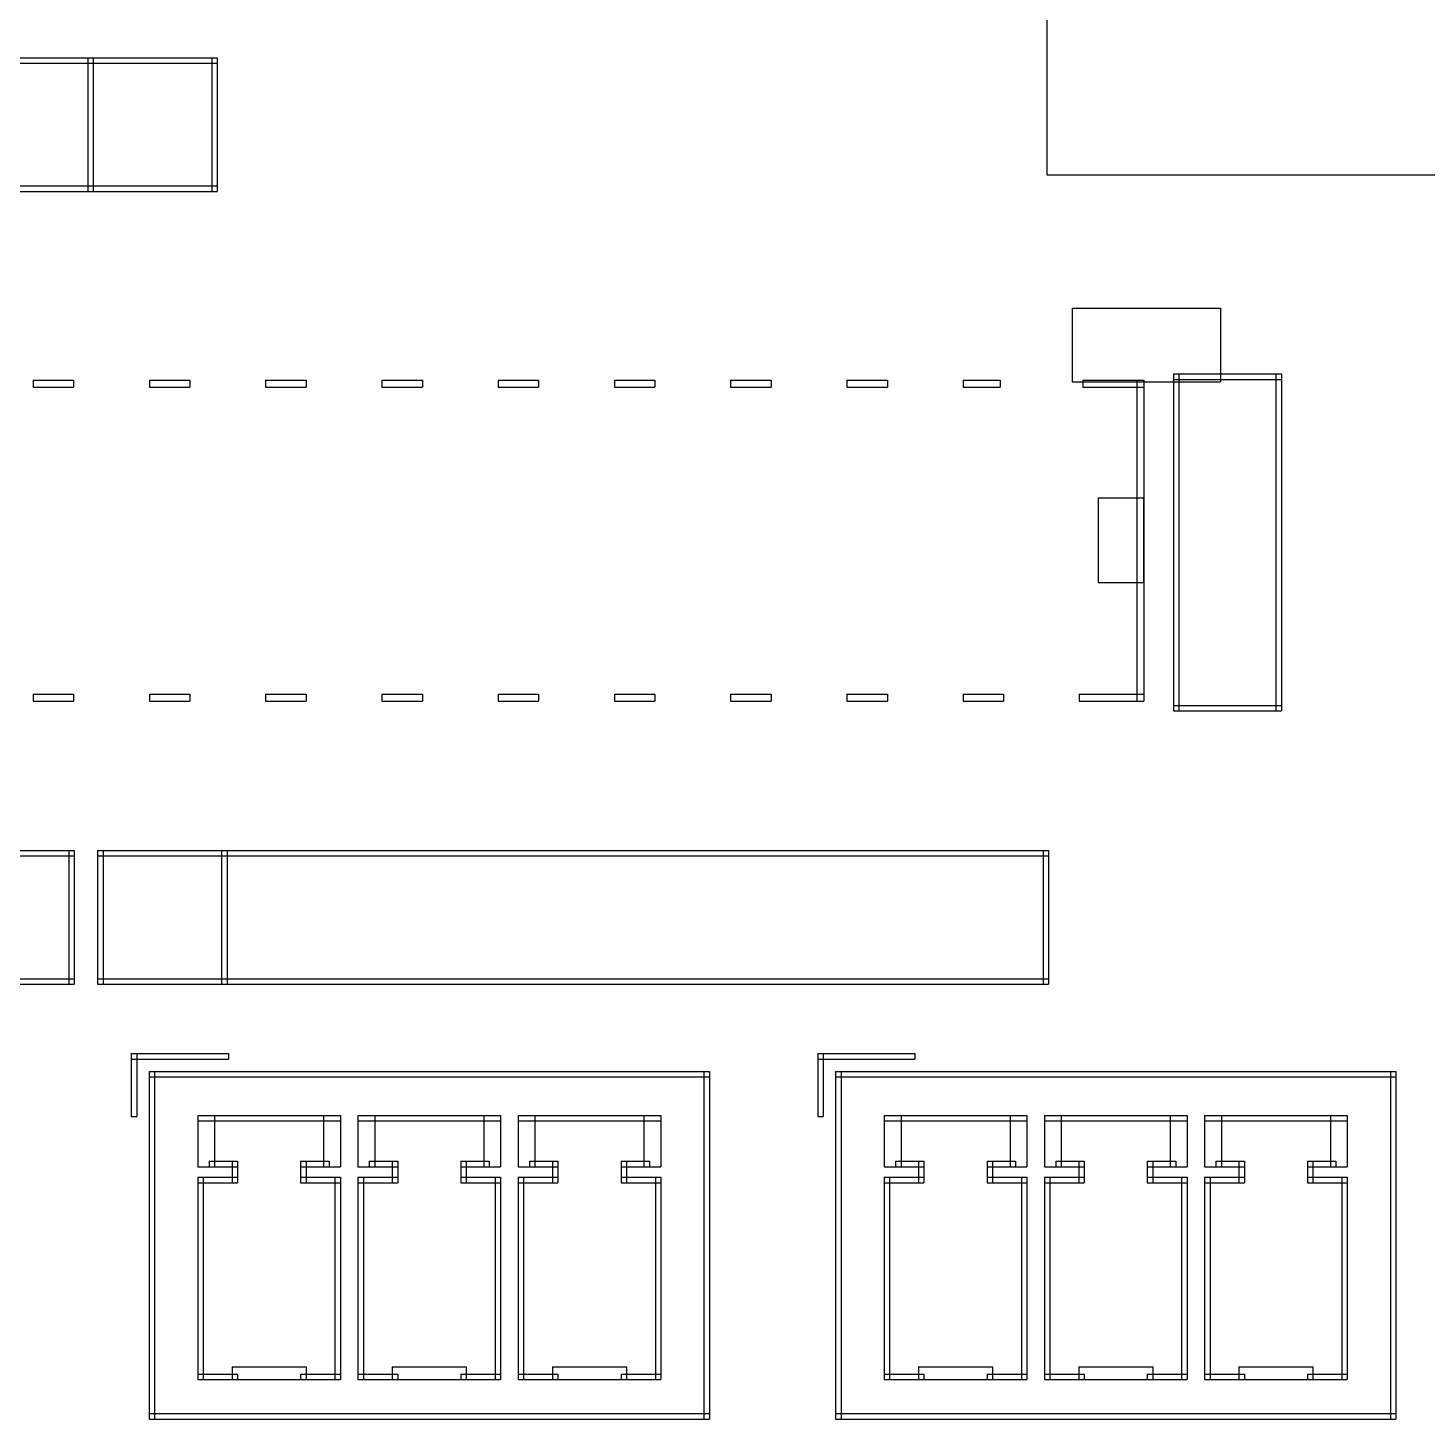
# Model space of a CAD drawing. Header units: metres. Extents: x 0 to 6012, y -4605 to 0.
# Drawn here: x 1720 to 2924, y -3271 to -2075 of the extents above; entities that cross this region are included whole.
import ezdxf

# ---------------------------------------------------------------- set-up
doc = ezdxf.new("R2010")
doc.units = ezdxf.units.M

msp = doc.modelspace()

# ---------------------------------------------------------------- linework, layer by layer
at = {"layer": '1'}
for p, q in [((2596.633858, -1686.594488), (2596.633858, -2201.594488)), ((1064.76378, -2100.984252), (1882.874016, -2100.984252)), ((1064.76378, -2105.708661), (1882.874016, -2105.708661)), ((1771.456693, -2100.984252), (1776.181102, -2100.984252)), ((1771.456693, -2100.984252), (1771.456693, -2215.944882)), ((1776.181102, -2100.984252), (1776.181102, -2215.944882)), ((1878.149606, -2100.984252), (1882.874016, -2100.984252)), ((1878.149606, -2100.984252), (1878.149606, -2215.944882)), ((1882.874016, -2100.984252), (1882.874016, -2105.708661)), ((1882.874016, -2100.984252), (1882.874016, -2215.944882)), ((2596.633858, -2201.594488), (3111.633858, -2201.594488)), ((1064.76378, -2211.220472), (1882.874016, -2211.220472)), ((1882.874016, -2211.220472), (1882.874016, -2215.944882)), ((1064.76378, -2215.944882), (1882.874016, -2215.944882)), ((1771.456693, -2215.944882), (1776.181102, -2215.944882)), ((1878.149606, -2215.944882), (1882.874016, -2215.944882)), ((2618.354724, -2316.404173), (2745.818504, -2316.404173)), ((2618.354724, -2316.404173), (2618.354724, -2379.580039)), ((2745.818504, -2316.404173), (2745.818504, -2379.580039)), ((1724.495394, -2378.102362), (1759.362874, -2378.102362)), ((1724.495394, -2378.102362), (1724.495394, -2384.102362)), ((1759.362874, -2378.102362), (1759.362874, -2384.102362)), ((1824.495394, -2378.102362), (1859.362874, -2378.102362)), ((1824.495394, -2378.102362), (1824.495394, -2384.102362)), ((1859.362874, -2378.102362), (1859.362874, -2384.102362)), ((1924.495394, -2378.102362), (1959.362874, -2378.102362)), ((1924.495394, -2378.102362), (1924.495394, -2384.102362)), ((1959.362874, -2378.102362), (1959.362874, -2384.102362)), ((2024.495394, -2378.102362), (2059.362874, -2378.102362)), ((2024.495394, -2378.102362), (2024.495394, -2384.102362)), ((2059.362874, -2378.102362), (2059.362874, -2384.102362)), ((2124.495394, -2378.102362), (2159.362874, -2378.102362)), ((2124.495394, -2378.102362), (2124.495394, -2384.102362)), ((2159.362874, -2378.102362), (2159.362874, -2384.102362)), ((2224.495394, -2378.102362), (2259.362874, -2378.102362)), ((2224.495394, -2378.102362), (2224.495394, -2384.102362)), ((2259.362874, -2378.102362), (2259.362874, -2384.102362)), ((2324.495394, -2378.102362), (2359.362874, -2378.102362)), ((2324.495394, -2378.102362), (2324.495394, -2384.102362)), ((2359.362874, -2378.102362), (2359.362874, -2384.102362)), ((2424.495394, -2378.102362), (2459.362874, -2378.102362)), ((2424.495394, -2378.102362), (2424.495394, -2384.102362)), ((2459.362874, -2378.102362), (2459.362874, -2384.102362)), ((2524.495394, -2378.102362), (2556.329134, -2378.102362)), ((2524.495394, -2378.102362), (2524.495394, -2384.102362)), ((2556.329134, -2378.102362), (2556.329134, -2384.102362)), ((2618.354724, -2379.580039), (2745.818504, -2379.580039)), ((2627.529134, -2378.102362), (2679.929134, -2378.102362)), ((2627.529134, -2378.102362), (2627.529134, -2384.102362)), ((2673.929134, -2378.102362), (2679.929134, -2378.102362)), ((2673.929134, -2378.102362), (2673.929134, -2654.102362)), ((2679.929134, -2378.102362), (2679.929134, -2384.102362)), ((2679.929134, -2378.102362), (2679.929134, -2654.102362)), ((2705.472441, -2372.795276), (2710.19685, -2372.795276)), ((2705.472441, -2372.795276), (2705.472441, -2662.559055)), ((2705.472441, -2372.795276), (2798.385827, -2372.795276)), ((2705.472441, -2372.795276), (2705.472441, -2377.519685)), ((2705.472441, -2377.519685), (2798.385827, -2377.519685)), ((2710.19685, -2372.795276), (2710.19685, -2662.559055)), ((2793.661417, -2372.795276), (2798.385827, -2372.795276)), ((2793.661417, -2372.795276), (2793.661417, -2662.559055)), ((2798.385827, -2372.795276), (2798.385827, -2377.519685)), ((2798.385827, -2372.795276), (2798.385827, -2662.559055)), ((1724.495394, -2384.102362), (1759.362874, -2384.102362)), ((1824.495394, -2384.102362), (1859.362874, -2384.102362)), ((1924.495394, -2384.102362), (1959.362874, -2384.102362)), ((2024.495394, -2384.102362), (2059.362874, -2384.102362)), ((2124.495394, -2384.102362), (2159.362874, -2384.102362)), ((2224.495394, -2384.102362), (2259.362874, -2384.102362)), ((2324.495394, -2384.102362), (2359.362874, -2384.102362)), ((2424.495394, -2384.102362), (2459.362874, -2384.102362)), ((2524.495394, -2384.102362), (2556.329134, -2384.102362)), ((2627.529134, -2384.102362), (2679.929134, -2384.102362)), ((2640.794764, -2479.34315), (2679.719685, -2479.34315)), ((2640.794764, -2479.34315), (2640.794764, -2552.064567)), ((2679.719685, -2479.34315), (2679.719685, -2552.064567)), ((2640.794764, -2552.064567), (2679.719685, -2552.064567)), ((1724.495394, -2648.102362), (1759.362874, -2648.102362)), ((1724.495394, -2648.102362), (1724.495394, -2654.102362)), ((1724.495394, -2654.102362), (1759.362874, -2654.102362)), ((1759.362874, -2648.102362), (1759.362874, -2654.102362)), ((1824.495394, -2648.102362), (1859.362874, -2648.102362)), ((1824.495394, -2648.102362), (1824.495394, -2654.102362)), ((1824.495394, -2654.102362), (1859.362874, -2654.102362)), ((1859.362874, -2648.102362), (1859.362874, -2654.102362)), ((1924.495394, -2648.102362), (1959.362874, -2648.102362)), ((1924.495394, -2648.102362), (1924.495394, -2654.102362)), ((1924.495394, -2654.102362), (1959.362874, -2654.102362)), ((1959.362874, -2648.102362), (1959.362874, -2654.102362)), ((2024.495394, -2648.102362), (2059.362874, -2648.102362)), ((2024.495394, -2648.102362), (2024.495394, -2654.102362)), ((2024.495394, -2654.102362), (2059.362874, -2654.102362)), ((2059.362874, -2648.102362), (2059.362874, -2654.102362)), ((2124.495394, -2648.102362), (2159.362874, -2648.102362)), ((2124.495394, -2648.102362), (2124.495394, -2654.102362)), ((2124.495394, -2654.102362), (2159.362874, -2654.102362)), ((2159.362874, -2648.102362), (2159.362874, -2654.102362)), ((2224.495394, -2648.102362), (2259.362874, -2648.102362)), ((2224.495394, -2648.102362), (2224.495394, -2654.102362)), ((2224.495394, -2654.102362), (2259.362874, -2654.102362)), ((2259.362874, -2648.102362), (2259.362874, -2654.102362)), ((2324.495394, -2648.102362), (2359.362874, -2648.102362)), ((2324.495394, -2648.102362), (2324.495394, -2654.102362)), ((2324.495394, -2654.102362), (2359.362874, -2654.102362)), ((2359.362874, -2648.102362), (2359.362874, -2654.102362)), ((2424.495394, -2648.102362), (2459.362874, -2648.102362)), ((2424.495394, -2648.102362), (2424.495394, -2654.102362)), ((2424.495394, -2654.102362), (2459.362874, -2654.102362)), ((2459.362874, -2648.102362), (2459.362874, -2654.102362)), ((2524.495394, -2648.102362), (2559.362874, -2648.102362)), ((2524.495394, -2648.102362), (2524.495394, -2654.102362)), ((2524.495394, -2654.102362), (2559.362874, -2654.102362)), ((2559.362874, -2648.102362), (2559.362874, -2654.102362)), ((2624.495394, -2648.102362), (2679.929134, -2648.102362)), ((2624.495394, -2648.102362), (2624.495394, -2654.102362)), ((2624.495394, -2654.102362), (2679.929134, -2654.102362)), ((2673.929134, -2654.102362), (2679.929134, -2654.102362)), ((2679.929134, -2648.102362), (2679.929134, -2654.102362)), ((2705.472441, -2657.834646), (2798.385827, -2657.834646)), ((2705.472441, -2657.834646), (2705.472441, -2662.559055)), ((2798.385827, -2657.834646), (2798.385827, -2662.559055)), ((2705.472441, -2662.559055), (2798.385827, -2662.559055)), ((2705.472441, -2662.559055), (2710.19685, -2662.559055)), ((2793.661417, -2662.559055), (2798.385827, -2662.559055)), ((941.712598, -2782.629921), (1759.822835, -2782.629921)), ((941.712598, -2787.354331), (1759.822835, -2787.354331)), ((1755.098425, -2782.629921), (1759.822835, -2782.629921)), ((1755.098425, -2782.629921), (1755.098425, -2897.590551)), ((1759.822835, -2782.629921), (1759.822835, -2787.354331)), ((1759.822835, -2782.629921), (1759.822835, -2897.590551)), ((1779.948819, -2782.629921), (2598.059055, -2782.629921)), ((1779.948819, -2782.629921), (1779.948819, -2787.354331)), ((1779.948819, -2782.629921), (1784.673228, -2782.629921)), ((1779.948819, -2782.629921), (1779.948819, -2897.590551)), ((1779.948819, -2787.354331), (2598.059055, -2787.354331)), ((1784.673228, -2782.629921), (1784.673228, -2897.590551)), ((1886.641732, -2782.629921), (1891.366142, -2782.629921)), ((1886.641732, -2782.629921), (1886.641732, -2897.590551)), ((1891.366142, -2782.629921), (1891.366142, -2897.590551)), ((2593.334646, -2782.629921), (2598.059055, -2782.629921)), ((2593.334646, -2782.629921), (2593.334646, -2897.590551)), ((2598.059055, -2782.629921), (2598.059055, -2897.590551)), ((2598.059055, -2782.629921), (2598.059055, -2787.354331)), ((941.712598, -2892.866142), (1759.822835, -2892.866142)), ((941.712598, -2897.590551), (1759.822835, -2897.590551)), ((1755.098425, -2897.590551), (1759.822835, -2897.590551)), ((1759.822835, -2892.866142), (1759.822835, -2897.590551)), ((1779.948819, -2892.866142), (2598.059055, -2892.866142)), ((1779.948819, -2892.866142), (1779.948819, -2897.590551)), ((1779.948819, -2897.590551), (2598.059055, -2897.590551)), ((1779.948819, -2897.590551), (1784.673228, -2897.590551)), ((1886.641732, -2897.590551), (1891.366142, -2897.590551)), ((2593.334646, -2897.590551), (2598.059055, -2897.590551)), ((2598.059055, -2892.866142), (2598.059055, -2897.590551)), ((1808.976378, -2957.291339), (1813.700787, -2957.291339)), ((1808.976378, -2957.291339), (1808.976378, -3011.228346)), ((1808.976378, -2957.291339), (1892.440945, -2957.291339)), ((1808.976378, -2957.291339), (1808.976378, -2962.015748)), ((1813.700787, -2957.291339), (1813.700787, -3011.228346)), ((1892.440945, -2957.291339), (1892.440945, -2962.015748)), ((2399.527559, -2957.291339), (2404.251969, -2957.291339)), ((2399.527559, -2957.291339), (2399.527559, -3011.228346)), ((2399.527559, -2957.291339), (2482.992126, -2957.291339)), ((2399.527559, -2957.291339), (2399.527559, -2962.015748)), ((2404.251969, -2957.291339), (2404.251969, -3011.228346)), ((2482.992126, -2957.291339), (2482.992126, -2962.015748)), ((1808.976378, -2962.015748), (1892.440945, -2962.015748)), ((1824.330709, -2972.645669), (2306.220472, -2972.645669)), ((1824.330709, -2972.645669), (1824.330709, -2977.370079)), ((1824.330709, -2972.645669), (1829.055118, -2972.645669)), ((1824.330709, -2972.645669), (1824.330709, -3271.464567)), ((1829.055118, -2972.645669), (1829.055118, -3271.464567)), ((2301.496063, -2972.645669), (2306.220472, -2972.645669)), ((2301.496063, -2972.645669), (2301.496063, -3271.464567)), ((2306.220472, -2972.645669), (2306.220472, -2977.370079)), ((2306.220472, -2972.645669), (2306.220472, -3271.464567)), ((2399.527559, -2962.015748), (2482.992126, -2962.015748)), ((2414.88189, -2972.645669), (2419.606299, -2972.645669)), ((2414.88189, -2972.645669), (2414.88189, -3271.464567)), ((2414.88189, -2972.645669), (2896.771654, -2972.645669)), ((2414.88189, -2972.645669), (2414.88189, -2977.370079)), ((2419.606299, -2972.645669), (2419.606299, -3271.464567)), ((2892.047244, -2972.645669), (2896.771654, -2972.645669)), ((2892.047244, -2972.645669), (2892.047244, -3271.464567)), ((2896.771654, -2972.645669), (2896.771654, -3271.464567)), ((2896.771654, -2972.645669), (2896.771654, -2977.370079)), ((1824.330709, -2977.370079), (2306.220472, -2977.370079)), ((2414.88189, -2977.370079), (2896.771654, -2977.370079)), ((1808.976378, -3011.228346), (1813.700787, -3011.228346)), ((1866.062992, -3010.440945), (1988.897638, -3010.440945)), ((1866.062992, -3010.440945), (1866.062992, -3015.165354)), ((1866.062992, -3010.440945), (1880.629921, -3010.440945)), ((1866.062992, -3010.440945), (1866.062992, -3054.535433)), ((1866.062992, -3015.165354), (1988.897638, -3015.165354)), ((1880.629921, -3010.440945), (1880.629921, -3054.535433)), ((1974.330709, -3010.440945), (1988.897638, -3010.440945)), ((1974.330709, -3010.440945), (1974.330709, -3054.535433)), ((1988.897638, -3010.440945), (1988.897638, -3015.165354)), ((1988.897638, -3010.440945), (1988.897638, -3054.535433)), ((2003.858268, -3010.440945), (2126.692913, -3010.440945)), ((2003.858268, -3010.440945), (2003.858268, -3015.165354)), ((2003.858268, -3010.440945), (2018.425197, -3010.440945)), ((2003.858268, -3010.440945), (2003.858268, -3054.535433)), ((2003.858268, -3015.165354), (2126.692913, -3015.165354)), ((2018.425197, -3010.440945), (2018.425197, -3054.535433)), ((2112.125984, -3010.440945), (2126.692913, -3010.440945)), ((2112.125984, -3010.440945), (2112.125984, -3054.535433)), ((2126.692913, -3010.440945), (2126.692913, -3015.165354)), ((2126.692913, -3010.440945), (2126.692913, -3054.535433)), ((2141.653543, -3010.440945), (2264.488189, -3010.440945)), ((2141.653543, -3010.440945), (2141.653543, -3015.165354)), ((2141.653543, -3010.440945), (2156.220472, -3010.440945)), ((2141.653543, -3010.440945), (2141.653543, -3054.535433)), ((2141.653543, -3015.165354), (2264.488189, -3015.165354)), ((2156.220472, -3010.440945), (2156.220472, -3054.535433)), ((2249.92126, -3010.440945), (2264.488189, -3010.440945)), ((2249.92126, -3010.440945), (2249.92126, -3054.535433)), ((2264.488189, -3010.440945), (2264.488189, -3054.535433)), ((2264.488189, -3010.440945), (2264.488189, -3015.165354)), ((2399.527559, -3011.228346), (2404.251969, -3011.228346)), ((2456.614173, -3010.440945), (2579.448819, -3010.440945)), ((2456.614173, -3010.440945), (2456.614173, -3015.165354)), ((2456.614173, -3010.440945), (2471.181102, -3010.440945)), ((2456.614173, -3010.440945), (2456.614173, -3054.535433)), ((2456.614173, -3015.165354), (2579.448819, -3015.165354)), ((2471.181102, -3010.440945), (2471.181102, -3054.535433)), ((2564.88189, -3010.440945), (2579.448819, -3010.440945)), ((2564.88189, -3010.440945), (2564.88189, -3054.535433)), ((2579.448819, -3010.440945), (2579.448819, -3015.165354)), ((2579.448819, -3010.440945), (2579.448819, -3054.535433)), ((2594.409449, -3010.440945), (2608.976378, -3010.440945)), ((2594.409449, -3010.440945), (2594.409449, -3054.535433)), ((2594.409449, -3010.440945), (2717.244094, -3010.440945)), ((2594.409449, -3010.440945), (2594.409449, -3015.165354)), ((2594.409449, -3015.165354), (2717.244094, -3015.165354)), ((2608.976378, -3010.440945), (2608.976378, -3054.535433)), ((2702.677165, -3010.440945), (2717.244094, -3010.440945)), ((2702.677165, -3010.440945), (2702.677165, -3054.535433)), ((2717.244094, -3010.440945), (2717.244094, -3054.535433)), ((2717.244094, -3010.440945), (2717.244094, -3015.165354)), ((2732.204724, -3010.440945), (2855.03937, -3010.440945)), ((2732.204724, -3010.440945), (2732.204724, -3015.165354)), ((2732.204724, -3010.440945), (2746.771654, -3010.440945)), ((2732.204724, -3010.440945), (2732.204724, -3054.535433)), ((2732.204724, -3015.165354), (2855.03937, -3015.165354)), ((2746.771654, -3010.440945), (2746.771654, -3054.535433)), ((2840.472441, -3010.440945), (2855.03937, -3010.440945)), ((2840.472441, -3010.440945), (2840.472441, -3054.535433)), ((2855.03937, -3010.440945), (2855.03937, -3054.535433)), ((2855.03937, -3010.440945), (2855.03937, -3015.165354)), ((1866.062992, -3054.535433), (1880.629921, -3054.535433)), ((1875.905512, -3049.811024), (1900.314961, -3049.811024)), ((1875.905512, -3049.811024), (1875.905512, -3054.535433)), ((1875.905512, -3054.535433), (1900.314961, -3054.535433)), ((1895.590551, -3049.811024), (1900.314961, -3049.811024)), ((1895.590551, -3049.811024), (1895.590551, -3068.314961)), ((1900.314961, -3049.811024), (1900.314961, -3068.314961)), ((1900.314961, -3049.811024), (1900.314961, -3054.535433)), ((1954.645669, -3049.811024), (1959.370079, -3049.811024)), ((1954.645669, -3049.811024), (1954.645669, -3068.314961)), ((1954.645669, -3049.811024), (1979.055118, -3049.811024)), ((1954.645669, -3049.811024), (1954.645669, -3054.535433)), ((1954.645669, -3054.535433), (1979.055118, -3054.535433)), ((1959.370079, -3049.811024), (1959.370079, -3068.314961)), ((1974.330709, -3054.535433), (1988.897638, -3054.535433)), ((1979.055118, -3049.811024), (1979.055118, -3054.535433)), ((2003.858268, -3054.535433), (2018.425197, -3054.535433)), ((2013.700787, -3049.811024), (2038.110236, -3049.811024)), ((2013.700787, -3049.811024), (2013.700787, -3054.535433)), ((2013.700787, -3054.535433), (2038.110236, -3054.535433)), ((2033.385827, -3049.811024), (2038.110236, -3049.811024)), ((2033.385827, -3049.811024), (2033.385827, -3068.314961)), ((2038.110236, -3049.811024), (2038.110236, -3054.535433)), ((2038.110236, -3049.811024), (2038.110236, -3068.314961)), ((2092.440945, -3049.811024), (2116.850394, -3049.811024)), ((2092.440945, -3049.811024), (2092.440945, -3054.535433)), ((2092.440945, -3049.811024), (2097.165354, -3049.811024)), ((2092.440945, -3049.811024), (2092.440945, -3068.314961)), ((2092.440945, -3054.535433), (2116.850394, -3054.535433)), ((2097.165354, -3049.811024), (2097.165354, -3068.314961)), ((2112.125984, -3054.535433), (2126.692913, -3054.535433)), ((2116.850394, -3049.811024), (2116.850394, -3054.535433)), ((2141.653543, -3054.535433), (2156.220472, -3054.535433)), ((2151.496063, -3049.811024), (2175.905512, -3049.811024)), ((2151.496063, -3049.811024), (2151.496063, -3054.535433)), ((2151.496063, -3054.535433), (2175.905512, -3054.535433)), ((2171.181102, -3049.811024), (2175.905512, -3049.811024)), ((2171.181102, -3049.811024), (2171.181102, -3068.314961)), ((2175.905512, -3049.811024), (2175.905512, -3054.535433)), ((2175.905512, -3049.811024), (2175.905512, -3068.314961)), ((2230.23622, -3049.811024), (2234.96063, -3049.811024)), ((2230.23622, -3049.811024), (2230.23622, -3068.314961)), ((2230.23622, -3049.811024), (2254.645669, -3049.811024)), ((2230.23622, -3049.811024), (2230.23622, -3054.535433)), ((2230.23622, -3054.535433), (2254.645669, -3054.535433)), ((2234.96063, -3049.811024), (2234.96063, -3068.314961)), ((2249.92126, -3054.535433), (2264.488189, -3054.535433)), ((2254.645669, -3049.811024), (2254.645669, -3054.535433)), ((2456.614173, -3054.535433), (2471.181102, -3054.535433)), ((2466.456693, -3049.811024), (2490.866142, -3049.811024)), ((2466.456693, -3049.811024), (2466.456693, -3054.535433)), ((2466.456693, -3054.535433), (2490.866142, -3054.535433)), ((2486.141732, -3049.811024), (2490.866142, -3049.811024)), ((2486.141732, -3049.811024), (2486.141732, -3068.314961)), ((2490.866142, -3049.811024), (2490.866142, -3068.314961)), ((2490.866142, -3049.811024), (2490.866142, -3054.535433)), ((2545.19685, -3049.811024), (2569.606299, -3049.811024)), ((2545.19685, -3049.811024), (2545.19685, -3054.535433)), ((2545.19685, -3049.811024), (2549.92126, -3049.811024)), ((2545.19685, -3049.811024), (2545.19685, -3068.314961)), ((2545.19685, -3054.535433), (2569.606299, -3054.535433)), ((2549.92126, -3049.811024), (2549.92126, -3068.314961)), ((2564.88189, -3054.535433), (2579.448819, -3054.535433)), ((2569.606299, -3049.811024), (2569.606299, -3054.535433)), ((2594.409449, -3054.535433), (2608.976378, -3054.535433)), ((2604.251969, -3049.811024), (2628.661417, -3049.811024)), ((2604.251969, -3049.811024), (2604.251969, -3054.535433)), ((2604.251969, -3054.535433), (2628.661417, -3054.535433)), ((2623.937008, -3049.811024), (2628.661417, -3049.811024)), ((2623.937008, -3049.811024), (2623.937008, -3068.314961)), ((2628.661417, -3049.811024), (2628.661417, -3054.535433)), ((2628.661417, -3049.811024), (2628.661417, -3068.314961)), ((2682.992126, -3049.811024), (2707.401575, -3049.811024)), ((2682.992126, -3049.811024), (2682.992126, -3054.535433)), ((2682.992126, -3049.811024), (2687.716535, -3049.811024)), ((2682.992126, -3049.811024), (2682.992126, -3068.314961)), ((2682.992126, -3054.535433), (2707.401575, -3054.535433)), ((2687.716535, -3049.811024), (2687.716535, -3068.314961)), ((2702.677165, -3054.535433), (2717.244094, -3054.535433)), ((2707.401575, -3049.811024), (2707.401575, -3054.535433)), ((2732.204724, -3054.535433), (2746.771654, -3054.535433)), ((2742.047244, -3049.811024), (2766.456693, -3049.811024)), ((2742.047244, -3049.811024), (2742.047244, -3054.535433)), ((2742.047244, -3054.535433), (2766.456693, -3054.535433)), ((2761.732283, -3049.811024), (2766.456693, -3049.811024)), ((2761.732283, -3049.811024), (2761.732283, -3068.314961)), ((2766.456693, -3049.811024), (2766.456693, -3054.535433)), ((2766.456693, -3049.811024), (2766.456693, -3068.314961)), ((2820.787402, -3049.811024), (2825.511811, -3049.811024)), ((2820.787402, -3049.811024), (2820.787402, -3068.314961)), ((2820.787402, -3049.811024), (2845.19685, -3049.811024)), ((2820.787402, -3049.811024), (2820.787402, -3054.535433)), ((2820.787402, -3054.535433), (2845.19685, -3054.535433)), ((2825.511811, -3049.811024), (2825.511811, -3068.314961)), ((2840.472441, -3054.535433), (2855.03937, -3054.535433)), ((2845.19685, -3049.811024), (2845.19685, -3054.535433)), ((1866.062992, -3063.590551), (1870.787402, -3063.590551)), ((1866.062992, -3063.590551), (1866.062992, -3237.606299)), ((1866.062992, -3063.590551), (1900.314961, -3063.590551)), ((1866.062992, -3063.590551), (1866.062992, -3068.314961)), ((1866.062992, -3068.314961), (1900.314961, -3068.314961)), ((1870.787402, -3063.590551), (1870.787402, -3237.606299)), ((1895.590551, -3068.314961), (1900.314961, -3068.314961)), ((1900.314961, -3063.590551), (1900.314961, -3068.314961)), ((1954.645669, -3063.590551), (1988.897638, -3063.590551)), ((1954.645669, -3063.590551), (1954.645669, -3068.314961)), ((1954.645669, -3068.314961), (1959.370079, -3068.314961)), ((1954.645669, -3068.314961), (1988.897638, -3068.314961)), ((1984.173228, -3063.590551), (1988.897638, -3063.590551)), ((1984.173228, -3063.590551), (1984.173228, -3237.606299)), ((1988.897638, -3063.590551), (1988.897638, -3237.606299)), ((1988.897638, -3063.590551), (1988.897638, -3068.314961)), ((2003.858268, -3063.590551), (2038.110236, -3063.590551)), ((2003.858268, -3063.590551), (2003.858268, -3068.314961)), ((2003.858268, -3063.590551), (2008.582677, -3063.590551)), ((2003.858268, -3063.590551), (2003.858268, -3237.606299)), ((2003.858268, -3068.314961), (2038.110236, -3068.314961)), ((2008.582677, -3063.590551), (2008.582677, -3237.606299)), ((2033.385827, -3068.314961), (2038.110236, -3068.314961)), ((2038.110236, -3063.590551), (2038.110236, -3068.314961)), ((2092.440945, -3063.590551), (2126.692913, -3063.590551)), ((2092.440945, -3063.590551), (2092.440945, -3068.314961)), ((2092.440945, -3068.314961), (2126.692913, -3068.314961)), ((2092.440945, -3068.314961), (2097.165354, -3068.314961)), ((2121.968504, -3063.590551), (2126.692913, -3063.590551)), ((2121.968504, -3063.590551), (2121.968504, -3237.606299)), ((2126.692913, -3063.590551), (2126.692913, -3068.314961)), ((2126.692913, -3063.590551), (2126.692913, -3237.606299)), ((2141.653543, -3063.590551), (2175.905512, -3063.590551)), ((2141.653543, -3063.590551), (2141.653543, -3068.314961)), ((2141.653543, -3063.590551), (2146.377953, -3063.590551)), ((2141.653543, -3063.590551), (2141.653543, -3237.606299)), ((2141.653543, -3068.314961), (2175.905512, -3068.314961)), ((2146.377953, -3063.590551), (2146.377953, -3237.606299)), ((2171.181102, -3068.314961), (2175.905512, -3068.314961)), ((2175.905512, -3063.590551), (2175.905512, -3068.314961)), ((2230.23622, -3063.590551), (2264.488189, -3063.590551)), ((2230.23622, -3063.590551), (2230.23622, -3068.314961)), ((2230.23622, -3068.314961), (2264.488189, -3068.314961)), ((2230.23622, -3068.314961), (2234.96063, -3068.314961)), ((2259.76378, -3063.590551), (2264.488189, -3063.590551)), ((2259.76378, -3063.590551), (2259.76378, -3237.606299)), ((2264.488189, -3063.590551), (2264.488189, -3068.314961)), ((2264.488189, -3063.590551), (2264.488189, -3237.606299)), ((2456.614173, -3063.590551), (2490.866142, -3063.590551)), ((2456.614173, -3063.590551), (2456.614173, -3068.314961)), ((2456.614173, -3063.590551), (2461.338583, -3063.590551)), ((2456.614173, -3063.590551), (2456.614173, -3237.606299)), ((2456.614173, -3068.314961), (2490.866142, -3068.314961)), ((2461.338583, -3063.590551), (2461.338583, -3237.606299)), ((2486.141732, -3068.314961), (2490.866142, -3068.314961)), ((2490.866142, -3063.590551), (2490.866142, -3068.314961)), ((2545.19685, -3063.590551), (2579.448819, -3063.590551)), ((2545.19685, -3063.590551), (2545.19685, -3068.314961)), ((2545.19685, -3068.314961), (2579.448819, -3068.314961)), ((2545.19685, -3068.314961), (2549.92126, -3068.314961)), ((2574.724409, -3063.590551), (2579.448819, -3063.590551)), ((2574.724409, -3063.590551), (2574.724409, -3237.606299)), ((2579.448819, -3063.590551), (2579.448819, -3068.314961)), ((2579.448819, -3063.590551), (2579.448819, -3237.606299)), ((2594.409449, -3063.590551), (2599.133858, -3063.590551)), ((2594.409449, -3063.590551), (2594.409449, -3237.606299)), ((2594.409449, -3063.590551), (2628.661417, -3063.590551)), ((2594.409449, -3063.590551), (2594.409449, -3068.314961)), ((2594.409449, -3068.314961), (2628.661417, -3068.314961)), ((2599.133858, -3063.590551), (2599.133858, -3237.606299)), ((2623.937008, -3068.314961), (2628.661417, -3068.314961)), ((2628.661417, -3063.590551), (2628.661417, -3068.314961)), ((2682.992126, -3063.590551), (2717.244094, -3063.590551)), ((2682.992126, -3063.590551), (2682.992126, -3068.314961)), ((2682.992126, -3068.314961), (2717.244094, -3068.314961)), ((2682.992126, -3068.314961), (2687.716535, -3068.314961)), ((2712.519685, -3063.590551), (2717.244094, -3063.590551)), ((2712.519685, -3063.590551), (2712.519685, -3237.606299)), ((2717.244094, -3063.590551), (2717.244094, -3237.606299)), ((2717.244094, -3063.590551), (2717.244094, -3068.314961)), ((2732.204724, -3063.590551), (2736.929134, -3063.590551)), ((2732.204724, -3063.590551), (2732.204724, -3237.606299)), ((2732.204724, -3063.590551), (2766.456693, -3063.590551)), ((2732.204724, -3063.590551), (2732.204724, -3068.314961)), ((2732.204724, -3068.314961), (2766.456693, -3068.314961)), ((2736.929134, -3063.590551), (2736.929134, -3237.606299)), ((2761.732283, -3068.314961), (2766.456693, -3068.314961)), ((2766.456693, -3063.590551), (2766.456693, -3068.314961)), ((2820.787402, -3063.590551), (2855.03937, -3063.590551)), ((2820.787402, -3063.590551), (2820.787402, -3068.314961)), ((2820.787402, -3068.314961), (2855.03937, -3068.314961)), ((2820.787402, -3068.314961), (2825.511811, -3068.314961)), ((2850.314961, -3063.590551), (2855.03937, -3063.590551)), ((2850.314961, -3063.590551), (2850.314961, -3237.606299)), ((2855.03937, -3063.590551), (2855.03937, -3237.606299)), ((2855.03937, -3063.590551), (2855.03937, -3068.314961)), ((1866.062992, -3232.88189), (1900.314961, -3232.88189)), ((1866.062992, -3232.88189), (1866.062992, -3237.606299)), ((1895.590551, -3226.657874), (1959.356181, -3226.657874)), ((1895.590551, -3226.657874), (1895.590551, -3237.606299)), ((1900.314961, -3232.88189), (1900.314961, -3237.606299)), ((1954.645669, -3232.88189), (1988.897638, -3232.88189)), ((1954.645669, -3232.88189), (1954.645669, -3237.606299)), ((1959.356181, -3226.657874), (1959.356181, -3237.606299)), ((1988.897638, -3232.88189), (1988.897638, -3237.606299)), ((2003.858268, -3232.88189), (2038.110236, -3232.88189)), ((2003.858268, -3232.88189), (2003.858268, -3237.606299)), ((2033.385827, -3226.657874), (2097.151457, -3226.657874)), ((2033.385827, -3226.657874), (2033.385827, -3237.606299)), ((2038.110236, -3232.88189), (2038.110236, -3237.606299)), ((2092.440945, -3232.88189), (2126.692913, -3232.88189)), ((2092.440945, -3232.88189), (2092.440945, -3237.606299)), ((2097.151457, -3226.657874), (2097.151457, -3237.606299)), ((2126.692913, -3232.88189), (2126.692913, -3237.606299)), ((2141.653543, -3232.88189), (2175.905512, -3232.88189)), ((2141.653543, -3232.88189), (2141.653543, -3237.606299)), ((2171.181102, -3226.657874), (2234.946732, -3226.657874)), ((2171.181102, -3226.657874), (2171.181102, -3237.606299)), ((2175.905512, -3232.88189), (2175.905512, -3237.606299)), ((2230.23622, -3232.88189), (2264.488189, -3232.88189)), ((2230.23622, -3232.88189), (2230.23622, -3237.606299)), ((2234.946732, -3226.657874), (2234.946732, -3237.606299)), ((2264.488189, -3232.88189), (2264.488189, -3237.606299)), ((2456.614173, -3232.88189), (2490.866142, -3232.88189)), ((2456.614173, -3232.88189), (2456.614173, -3237.606299)), ((2486.141732, -3226.657874), (2549.907362, -3226.657874)), ((2486.141732, -3226.657874), (2486.141732, -3237.606299)), ((2490.866142, -3232.88189), (2490.866142, -3237.606299)), ((2545.19685, -3232.88189), (2579.448819, -3232.88189)), ((2545.19685, -3232.88189), (2545.19685, -3237.606299)), ((2549.907362, -3226.657874), (2549.907362, -3237.606299)), ((2579.448819, -3232.88189), (2579.448819, -3237.606299)), ((2594.409449, -3232.88189), (2628.661417, -3232.88189)), ((2594.409449, -3232.88189), (2594.409449, -3237.606299)), ((2623.937008, -3226.657874), (2687.702638, -3226.657874)), ((2623.937008, -3226.657874), (2623.937008, -3237.606299)), ((2628.661417, -3232.88189), (2628.661417, -3237.606299)), ((2682.992126, -3232.88189), (2717.244094, -3232.88189)), ((2682.992126, -3232.88189), (2682.992126, -3237.606299)), ((2687.702638, -3226.657874), (2687.702638, -3237.606299)), ((2717.244094, -3232.88189), (2717.244094, -3237.606299)), ((2732.204724, -3232.88189), (2766.456693, -3232.88189)), ((2732.204724, -3232.88189), (2732.204724, -3237.606299)), ((2761.732283, -3226.657874), (2825.497913, -3226.657874)), ((2761.732283, -3226.657874), (2761.732283, -3237.606299)), ((2766.456693, -3232.88189), (2766.456693, -3237.606299)), ((2820.787402, -3232.88189), (2855.03937, -3232.88189)), ((2820.787402, -3232.88189), (2820.787402, -3237.606299)), ((2825.497913, -3226.657874), (2825.497913, -3237.606299)), ((2855.03937, -3232.88189), (2855.03937, -3237.606299)), ((1866.062992, -3237.606299), (1870.787402, -3237.606299)), ((1866.062992, -3237.606299), (1900.314961, -3237.606299)), ((1895.590551, -3237.606299), (1959.356181, -3237.606299)), ((1954.645669, -3237.606299), (1988.897638, -3237.606299)), ((1984.173228, -3237.606299), (1988.897638, -3237.606299)), ((2003.858268, -3237.606299), (2038.110236, -3237.606299)), ((2003.858268, -3237.606299), (2008.582677, -3237.606299)), ((2033.385827, -3237.606299), (2097.151457, -3237.606299)), ((2092.440945, -3237.606299), (2126.692913, -3237.606299)), ((2121.968504, -3237.606299), (2126.692913, -3237.606299)), ((2141.653543, -3237.606299), (2175.905512, -3237.606299)), ((2141.653543, -3237.606299), (2146.377953, -3237.606299)), ((2171.181102, -3237.606299), (2234.946732, -3237.606299)), ((2230.23622, -3237.606299), (2264.488189, -3237.606299)), ((2259.76378, -3237.606299), (2264.488189, -3237.606299)), ((2456.614173, -3237.606299), (2461.338583, -3237.606299)), ((2456.614173, -3237.606299), (2490.866142, -3237.606299)), ((2486.141732, -3237.606299), (2549.907362, -3237.606299)), ((2545.19685, -3237.606299), (2579.448819, -3237.606299)), ((2574.724409, -3237.606299), (2579.448819, -3237.606299)), ((2594.409449, -3237.606299), (2628.661417, -3237.606299)), ((2594.409449, -3237.606299), (2599.133858, -3237.606299)), ((2623.937008, -3237.606299), (2687.702638, -3237.606299)), ((2682.992126, -3237.606299), (2717.244094, -3237.606299)), ((2712.519685, -3237.606299), (2717.244094, -3237.606299)), ((2732.204724, -3237.606299), (2736.929134, -3237.606299)), ((2732.204724, -3237.606299), (2766.456693, -3237.606299)), ((2761.732283, -3237.606299), (2825.497913, -3237.606299)), ((2820.787402, -3237.606299), (2855.03937, -3237.606299)), ((2850.314961, -3237.606299), (2855.03937, -3237.606299)), ((1824.330709, -3266.740157), (2306.220472, -3266.740157)), ((1824.330709, -3266.740157), (1824.330709, -3271.464567)), ((1824.330709, -3271.464567), (2306.220472, -3271.464567)), ((1824.330709, -3271.464567), (1829.055118, -3271.464567)), ((2301.496063, -3271.464567), (2306.220472, -3271.464567)), ((2306.220472, -3266.740157), (2306.220472, -3271.464567)), ((2414.88189, -3266.740157), (2896.771654, -3266.740157)), ((2414.88189, -3266.740157), (2414.88189, -3271.464567)), ((2414.88189, -3271.464567), (2896.771654, -3271.464567)), ((2414.88189, -3271.464567), (2419.606299, -3271.464567)), ((2892.047244, -3271.464567), (2896.771654, -3271.464567)), ((2896.771654, -3266.740157), (2896.771654, -3271.464567))]:
    msp.add_line(p, q, dxfattribs=at)

doc.saveas('drawing.dxf')
